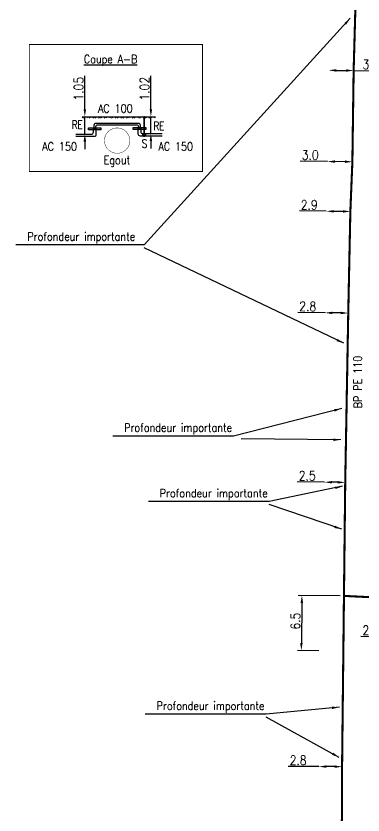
# Model space of a CAD drawing. Header units: millimetres. Extents: x 185000 to 186000, y 127990 to 129010.
# Drawn here: x 185011.2 to 185053.1, y 128600.3 to 128696.7 of the extents above; entities that cross this region are included whole.
import ezdxf
from ezdxf.enums import TextEntityAlignment as Align

# ---------------------------------------------------------------- set-up
doc = ezdxf.new("R2010")
doc.units = ezdxf.units.MM
doc.header["$PDMODE"] = 34
doc.linetypes.add('L_25_PE', pattern=[2000, 1000, 1000])
doc.layers.get('0').update_dxf_attribs({"linetype": 'CONTINUOUS'})
doc.layers.get('DEFPOINTS').update_dxf_attribs({"linetype": 'CONTINUOUS'})
doc.layers.add('L_150', color=1, linetype='CONTINUOUS')
doc.layers.add('L_900', color=7, linetype='CONTINUOUS')
doc.styles.add('G_ROMANS', font='ROMANS.SHX', dxfattribs={"width": 0.75})
doc.styles.get("Standard").update_dxf_attribs({"font": 'romans.shx', "width": 0.85})
doc.dimstyles.get("Standard").update_dxf_attribs({"dimtxt": 1.5, "dimasz": 1.2, "dimexe": 0.625, "dimexo": 0.625, "dimgap": 0.25, "dimtad": 1, "dimdec": 1, "dimzin": 0, "dimdsep": 46, "dimtxsty": 'Standard', "dimcen": -0.5, "dimadec": 0, "dimazin": 0, "dimtfac": 1, "dimtdec": 1, "dimtmove": 0, "dimatfit": 3, "dimfxl": 0, "dimtolj": 1, "dimtzin": 0, "dimarcsym": 0})

# ---------------------------------------------------------------- blocks, each defined once
blk = doc.blocks.new('*D809')
at = {"layer": 'DEFPOINTS', "color": 0, "linetype": 'Continuous', "transparency": 16777216}
for p in [(185048.422, 128640.469), (185048.422, 128640.469), (185050.922, 128640.443)]:
    blk.add_point(p, dxfattribs=at)
at = {"layer": 'L_150', "color": 0, "linetype": 'Continuous', "lineweight": -2, "transparency": 16777216}
for p, q in [((185048.422, 128640.469), (185045.144, 128640.503)), ((185050.022, 128640.452), (185049.322, 128640.46))]:
    blk.add_line(p, q, dxfattribs=at)
at = {"layer": 'L_150', "color": 0, "linetype": 'Continuous', "transparency": 16777216}
for points in [[(185049.323, 128640.61), (185049.32, 128640.31), (185048.422, 128640.469)], [(185050.023, 128640.602), (185050.02, 128640.302), (185050.922, 128640.443)]]:
    blk.add_solid(points, dxfattribs=at)
at = {"layer": 'L_150', "color": 0, "linetype": 'Continuous', "transparency": 16777216, "insert": (185046.341, 128641.241), "char_height": 1.125, "attachment_point": 5, "rotation": 359.40067}
blk.add_mtext('\\A1;2.5', dxfattribs=at)
blk = doc.blocks.new('*D810')
at = {"layer": 'DEFPOINTS', "color": 0, "linetype": 'Continuous', "transparency": 16777216}
for p in [(185048.487, 128660.894), (185048.487, 128660.894), (185051.287, 128660.865)]:
    blk.add_point(p, dxfattribs=at)
at = {"layer": 'L_150', "color": 0, "linetype": 'Continuous', "lineweight": -2, "transparency": 16777216}
for p, q in [((185048.487, 128660.894), (185045.208, 128660.928)), ((185050.387, 128660.874), (185049.387, 128660.885))]:
    blk.add_line(p, q, dxfattribs=at)
at = {"layer": 'L_150', "color": 0, "linetype": 'Continuous', "transparency": 16777216}
for points in [[(185049.388, 128661.035), (185049.385, 128660.735), (185048.487, 128660.894)], [(185050.388, 128661.024), (185050.385, 128660.724), (185051.287, 128660.865)]]:
    blk.add_solid(points, dxfattribs=at)
at = {"layer": 'L_150', "color": 0, "linetype": 'Continuous', "transparency": 16777216, "insert": (185046.405, 128661.666), "char_height": 1.125, "attachment_point": 5, "rotation": 359.40067}
blk.add_mtext('\\A1;2.8', dxfattribs=at)
blk = doc.blocks.new('*D811')
at = {"layer": 'DEFPOINTS', "color": 0, "linetype": 'Continuous', "transparency": 16777216}
for p in [(185047.742, 128606.176), (185047.742, 128606.176), (185050.542, 128606.158)]:
    blk.add_point(p, dxfattribs=at)
at = {"layer": 'L_150', "color": 0, "linetype": 'Continuous', "lineweight": -2, "transparency": 16777216}
for p, q in [((185047.742, 128606.176), (185044.053, 128606.201)), ((185049.642, 128606.164), (185048.642, 128606.17))]:
    blk.add_line(p, q, dxfattribs=at)
at = {"layer": 'L_150', "color": 0, "linetype": 'Continuous', "transparency": 16777216}
for points in [[(185048.643, 128606.32), (185048.641, 128606.02), (185047.742, 128606.176)], [(185049.643, 128606.314), (185049.641, 128606.014), (185050.542, 128606.158)]]:
    blk.add_solid(points, dxfattribs=at)
at = {"layer": 'L_150', "color": 0, "linetype": 'Continuous', "transparency": 16777216, "insert": (185045.247, 128606.943), "char_height": 1.125, "attachment_point": 5, "rotation": 359.61914}
blk.add_mtext('\\A1;2.8', dxfattribs=at)
blk = doc.blocks.new('*D812')
at = {"layer": 'DEFPOINTS', "color": 0, "linetype": 'Continuous', "transparency": 16777216}
for p in [(185048.64, 128673.141), (185048.64, 128673.141), (185051.54, 128673.111)]:
    blk.add_point(p, dxfattribs=at)
at = {"layer": 'L_150', "color": 0, "linetype": 'Continuous', "lineweight": -2, "transparency": 16777216}
for p, q in [((185048.64, 128673.141), (185045.407, 128673.175)), ((185050.64, 128673.12), (185049.54, 128673.131))]:
    blk.add_line(p, q, dxfattribs=at)
at = {"layer": 'L_150', "color": 0, "linetype": 'Continuous', "transparency": 16777216}
for points in [[(185049.541, 128673.281), (185049.538, 128672.981), (185048.64, 128673.141)], [(185050.641, 128673.27), (185050.638, 128672.97), (185051.54, 128673.111)]]:
    blk.add_solid(points, dxfattribs=at)
at = {"layer": 'L_150', "color": 0, "linetype": 'Continuous', "transparency": 16777216, "insert": (185046.581, 128673.912), "char_height": 1.125, "attachment_point": 5, "rotation": 359.40067}
blk.add_mtext('\\A1;2.9', dxfattribs=at)
blk = doc.blocks.new('*D813')
at = {"layer": 'DEFPOINTS', "color": 0, "linetype": 'Continuous', "transparency": 16777216}
for p in [(185048.784, 128679.14), (185048.784, 128679.14), (185051.784, 128679.108)]:
    blk.add_point(p, dxfattribs=at)
at = {"layer": 'L_150', "color": 0, "linetype": 'Continuous', "lineweight": -2, "transparency": 16777216}
for p, q in [((185048.784, 128679.14), (185045.505, 128679.174)), ((185050.884, 128679.118), (185049.684, 128679.13))]:
    blk.add_line(p, q, dxfattribs=at)
at = {"layer": 'L_150', "color": 0, "linetype": 'Continuous', "transparency": 16777216}
for points in [[(185049.685, 128679.28), (185049.682, 128678.98), (185048.784, 128679.14)], [(185050.885, 128679.268), (185050.882, 128678.968), (185051.784, 128679.108)]]:
    blk.add_solid(points, dxfattribs=at)
at = {"layer": 'L_150', "color": 0, "linetype": 'Continuous', "transparency": 16777216, "insert": (185046.702, 128679.912), "char_height": 1.125, "attachment_point": 5, "rotation": 359.40067}
blk.add_mtext('\\A1;3.0', dxfattribs=at)
blk = doc.blocks.new('*D814')
at = {"layer": 'DEFPOINTS', "color": 0, "linetype": 'Continuous', "transparency": 16777216}
for p in [(185048.936, 128690.139), (185048.936, 128690.139), (185051.936, 128690.107)]:
    blk.add_point(p, dxfattribs=at)
at = {"layer": 'L_150', "color": 0, "linetype": 'Continuous', "lineweight": -2, "transparency": 16777216}
for p, q in [((185049.836, 128690.129), (185051.036, 128690.117)), ((185051.936, 128690.107), (185055.214, 128690.073))]:
    blk.add_line(p, q, dxfattribs=at)
at = {"layer": 'L_150', "color": 0, "linetype": 'Continuous', "transparency": 16777216}
for points in [[(185049.837, 128690.279), (185049.834, 128689.979), (185048.936, 128690.139)], [(185051.037, 128690.267), (185051.034, 128689.967), (185051.936, 128690.107)]]:
    blk.add_solid(points, dxfattribs=at)
at = {"layer": 'L_150', "color": 0, "linetype": 'Continuous', "transparency": 16777216, "insert": (185054.033, 128690.835), "char_height": 1.125, "attachment_point": 5, "rotation": 359.40067}
blk.add_mtext('\\A1;3.0', dxfattribs=at)
blk = doc.blocks.new('*D70')
at = {"layer": 'DEFPOINTS', "color": 0, "linetype": 'Continuous', "transparency": 16777216}
for p in [(185050.77, 128626.756), (185045.632, 128620.169), (185048.199, 128620.142)]:
    blk.add_point(p, dxfattribs=at)
at = {"layer": 'L_150', "color": 0, "linetype": 'Continuous', "lineweight": -2, "transparency": 16777216}
for p, q in [((185050.302, 128626.761), (185045.236, 128626.814)), ((185045.695, 128625.909), (185045.642, 128621.069)), ((185047.73, 128620.147), (185045.163, 128620.174))]:
    blk.add_line(p, q, dxfattribs=at)
at = {"layer": 'L_150', "color": 0, "linetype": 'Continuous', "transparency": 16777216}
for points in [[(185045.545, 128625.91), (185045.845, 128625.907), (185045.705, 128626.809)], [(185045.492, 128621.071), (185045.792, 128621.067), (185045.632, 128620.169)]]:
    blk.add_solid(points, dxfattribs=at)
at = {"layer": 'L_150', "color": 0, "linetype": 'Continuous', "transparency": 16777216, "insert": (185044.921, 128623.708), "char_height": 1.125, "attachment_point": 5, "rotation": 89.37117}
blk.add_mtext('\\A1;6.5', dxfattribs=at)
blk = doc.blocks.new('*D321')
at = {"layer": 'DEFPOINTS', "color": 0, "linetype": 'Continuous', "transparency": 16777216}
for p in [(185057.015, 128621.819), (185059.415, 128621.792), (185059.415, 128621.792)]:
    blk.add_point(p, dxfattribs=at)
at = {"layer": 'L_150', "color": 0, "linetype": 'Continuous', "lineweight": -2, "transparency": 16777216}
for p, q in [((185056.115, 128621.829), (185052.791, 128621.866)), ((185059.415, 128621.792), (185057.015, 128621.819)), ((185060.315, 128621.782), (185061.215, 128621.772))]:
    blk.add_line(p, q, dxfattribs=at)
at = {"layer": 'L_150', "color": 0, "linetype": 'Continuous', "transparency": 16777216}
for points in [[(185056.117, 128621.979), (185056.113, 128621.679), (185057.015, 128621.819)], [(185060.316, 128621.932), (185060.313, 128621.632), (185059.415, 128621.792)]]:
    blk.add_solid(points, dxfattribs=at)
at = {"layer": 'L_150', "color": 0, "linetype": 'Continuous', "transparency": 16777216, "insert": (185054.012, 128622.602), "char_height": 1.125, "attachment_point": 5, "rotation": 359.3572}
blk.add_mtext('\\A1;2.4', dxfattribs=at)
blk = doc.blocks.new('*D1174')
at = {"layer": 'DEFPOINTS', "color": 0, "linetype": 'Continuous', "transparency": 16777216}
for p in [(185019.543, 128684.539), (185019.543, 128684.539), (185019.543, 128682.439)]:
    blk.add_point(p, dxfattribs=at)
at = {"layer": 'L_900', "color": 0, "linetype": 'Continuous', "lineweight": -2, "transparency": 16777216}
for p, q in [((185019.543, 128685.439), (185019.543, 128689.492)), ((185019.543, 128682.439), (185019.543, 128684.539)), ((185019.543, 128681.539), (185019.543, 128680.639))]:
    blk.add_line(p, q, dxfattribs=at)
at = {"layer": 'L_900', "color": 0, "linetype": 'Continuous', "transparency": 16777216}
for points in [[(185019.393, 128685.439), (185019.693, 128685.439), (185019.543, 128684.539)], [(185019.393, 128681.539), (185019.693, 128681.539), (185019.543, 128682.439)]]:
    blk.add_solid(points, dxfattribs=at)
at = {"layer": 'L_900', "color": 0, "linetype": 'Continuous', "transparency": 16777216, "insert": (185018.793, 128687.915), "char_height": 1.125, "attachment_point": 5, "rotation": 90}
blk.add_mtext('\\A1;1.05', dxfattribs=at)
blk = doc.blocks.new('*D1175')
at = {"layer": 'DEFPOINTS', "color": 0, "linetype": 'Continuous', "transparency": 16777216}
for p in [(185027.503, 128684.539), (185027.503, 128684.539), (185027.503, 128682.499)]:
    blk.add_point(p, dxfattribs=at)
at = {"layer": 'L_900', "color": 0, "linetype": 'Continuous', "lineweight": -2, "transparency": 16777216}
for p, q in [((185027.503, 128685.439), (185027.503, 128689.492)), ((185027.503, 128682.499), (185027.503, 128684.539)), ((185027.503, 128681.599), (185027.503, 128680.699))]:
    blk.add_line(p, q, dxfattribs=at)
at = {"layer": 'L_900', "color": 0, "linetype": 'Continuous', "transparency": 16777216}
for points in [[(185027.353, 128685.439), (185027.653, 128685.439), (185027.503, 128684.539)], [(185027.353, 128681.599), (185027.653, 128681.599), (185027.503, 128682.499)]]:
    blk.add_solid(points, dxfattribs=at)
at = {"layer": 'L_900', "color": 0, "linetype": 'Continuous', "transparency": 16777216, "insert": (185026.753, 128687.915), "char_height": 1.125, "attachment_point": 5, "rotation": 90}
blk.add_mtext('\\A1;1.02', dxfattribs=at)
blk = doc.blocks.new('L_300_11')
at = {"color": 0, "linetype": 'Continuous', "const_width": 0.248, "flags": 128}
blk.add_lwpolyline([(-0.126, 0, 1), (0.126, 0, 1)], format="xyb", close=True, dxfattribs=at)
at = {"linetype": 'Continuous', "style": 'G_ROMANS', "width": 0.75}
blk.add_attdef('S', text='', height=1, dxfattribs=at).set_placement((0, 1.35), align=Align.MIDDLE_CENTER)
at = {"color": 0, "linetype": 'Continuous', "width": 0.75, "flags": 3}
for tag, p in [('DEF_LEG', (0, -5)), ('DEF_COUP', (0, -7.5)), ('DEF_TYPE', (0, -10))]:
    blk.add_attdef(tag, text='', height=1.2, dxfattribs=at).set_placement(p, align=Align.MIDDLE)
blk = doc.blocks.new('L_340_20')
at = {"linetype": 'Continuous'}
blk.add_hatch(color=0, dxfattribs=at).paths.add_polyline_path([(0.125, 0.75), (-0.125, 0.75), (-0.125, -0.75), (0.125, -0.75)])
at = {"color": 0, "linetype": 'Continuous'}
blk.add_lwpolyline([(-0.125, 0.75), (0.125, 0.75), (0.125, -0.75), (-0.125, -0.75)], close=True, dxfattribs=at)
at = {"color": 0, "linetype": 'Continuous', "width": 0.75}
for tag, height, flags, p in [('RE', 1, 8, (0, 2.189)), ('DEF_LEG', 1.2, 3, (0, -5)), ('DEF_COUP', 1.2, 3, (0, -7.5)), ('DEF_TYPE', 1.2, 3, (0, -10))]:
    blk.add_attdef(tag, text='', height=height, dxfattribs=dict(at, flags=flags)).set_placement(p, align=Align.MIDDLE)

msp = doc.modelspace()

# ---------------------------------------------------------------- hatches: boundary and pattern name
at = {"layer": 'L_900'}
h = msp.add_hatch(dxfattribs=at)
h.set_pattern_fill('ANSI32', color=256, scale=0.05)
h.set_pattern_definition([(45, (-243.9914, 275.67154), (-0.3367596045, 0.3367596045), []), (45, (-243.7669, 275.67154), (-0.3367596045, 0.3367596045), [])])
h.paths.add_polyline_path([(185028.066, 128684.539), (185019.213, 128684.539), (185019.213, 128684.389), (185028.066, 128684.389)])
at = {"layer": 'L_900', "ltscale": 0.5}
h = msp.add_hatch(color=256, dxfattribs=at)
h.dxf.hatch_style = 1
h.paths.add_polyline_path([(185026.742, 128684.539), (185026.642, 128684.539), (185026.642, 128682.499), (185026.742, 128682.499)])

# ---------------------------------------------------------------- linework, layer by layer
at = {"layer": 'L_150', "linetype": 'L_25_PE', "const_width": 0.25, "flags": 128}
msp.add_lwpolyline([(185047.004, 128424.827), (185048.869, 128430.611), (185048.901, 128434.615), (185048.934, 128437.621), (185049.033, 128446.87), (185049.033, 128446.87), (185049.213, 128473.291), (185049.67, 128493.394), (185049.983, 128530.435), (185050.199, 128544.375), (185050.216, 128558.497), (185050.413, 128572.331), (185050.542, 128606.158), (185050.77, 128626.756), (185050.922, 128640.443), (185051.287, 128660.865), (185051.54, 128673.111), (185051.784, 128679.108), (185051.936, 128690.107), (185052.132, 128697.106), (185052.132, 128697.106), (185052.227, 128698.169)], dxfattribs=at)
msp.add_lwpolyline([(185132.101, 128392), (185133.895, 128396.145), (185133.895, 128396.145), (185134.47, 128399.7), (185134.829, 128401.925), (185136.425, 128405.988), (185136.686, 128407.505), (185138.037, 128416.062), (185138.582, 128421.602), (185138.684, 128425.502), (185138.802, 128434.958), (185138.594, 128454.669), (185138.883, 128468.974, -0.034941), (185141.022, 128487.278), (185143.999, 128503.091), (185145.875, 128515.642), (185146.562, 128522.071), (185146.622, 128522.638), (185147.171, 128534.708), (185147.313, 128536.73), (185147.641, 128542.944), (185147.687, 128548.31), (185147.468, 128553.395), (185147.335, 128556.882), (185147.25, 128558.48), (185146.912, 128563.118), (185146.912, 128563.118), (185146.416, 128570.079), (185146.416, 128570.079), (185146.416, 128570.079), (185145.793, 128577.198), (185145.793, 128577.198), (185145.793, 128577.198), (185145.793, 128577.198), (185144.675, 128584.322), (185144.675, 128584.322), (185141.7, 128599.056), (185139.278, 128607.568), (185136.446, 128612.068), (185136.412, 128612.738), (185135.884, 128614.541, 0.081777), (185123.864, 128620.696), (185100.88, 128623.499), (185073.245, 128625.874), (185066.472, 128626.385), (185064.131, 128626.561), (185063.026, 128626.644), (185062.989, 128626.146), (185060.223, 128626.284), (185058.466, 128626.372), (185056.363, 128626.476), (185050.77, 128626.756)], format="xyb", dxfattribs=at)
at = {"layer": 'L_900', "ltscale": 0.5, "const_width": 0.1}
msp.add_lwpolyline([(185012.85, 128693.247), (185033.732, 128693.247), (185033.732, 128677.93), (185012.85, 128677.93)], close=True, dxfattribs=at)
at = {"layer": 'L_900', "flags": 128}
msp.add_lwpolyline([(185019.213, 128684.539), (185028.066, 128684.539), (185028.066, 128684.539), (185028.066, 128684.539)], dxfattribs=at)
at = {"layer": 'L_900', "ltscale": 0.5, "flags": 128}
msp.add_lwpolyline([(185026.742, 128682.349), (185026.742, 128684.539), (185026.642, 128684.539), (185026.642, 128682.349)], close=True, dxfattribs=at)
for points in [[(185026.236, 128683.119), (185026.236, 128683.489, 0.414214), (185025.986, 128683.739), (185020.886, 128683.739, 0.414214), (185020.636, 128683.489), (185020.636, 128683.089)], [(185018.459, 128682.439), (185020.336, 128682.439, 0.414214), (185020.586, 128682.689), (185020.586, 128683.089), (185020.886, 128683.089), (185020.886, 128682.389, -0.414214), (185020.636, 128682.139), (185018.459, 128682.139)], [(185026.036, 128683.119), (185026.036, 128683.289, 0.414214), (185025.786, 128683.539), (185021.086, 128683.539, 0.414214), (185020.836, 128683.289), (185020.836, 128683.089)], [(185028.882, 128682.199), (185026.236, 128682.199, -0.414214), (185025.986, 128682.449), (185025.986, 128683.119), (185026.286, 128683.119), (185026.286, 128682.749, 0.414214), (185026.536, 128682.499), (185028.882, 128682.499)]]:
    msp.add_lwpolyline(points, format="xyb", dxfattribs=at)
at = {"layer": 'L_900', "ltscale": 0.5, "const_width": 0.0025, "flags": 128}
for points in [[(185021.086, 128683.539), (185021.086, 128683.739)], [(185025.786, 128683.539), (185025.786, 128683.739)], [(185020.586, 128682.689), (185020.886, 128682.689)], [(185020.836, 128683.289), (185020.636, 128683.289)], [(185026.286, 128682.749), (185025.986, 128682.749)], [(185026.036, 128683.289), (185026.236, 128683.289)], [(185020.336, 128682.439), (185020.336, 128682.139)], [(185026.536, 128682.499), (185026.536, 128682.199)]]:
    msp.add_lwpolyline(points, dxfattribs=at)
at = {"layer": 'L_900', "ltscale": 0.5, "const_width": 0.05}
msp.add_lwpolyline([(185023.436, 128683.188, 1), (185023.436, 128680.134, 1)], format="xyb", close=True, dxfattribs=at)

# ---------------------------------------------------------------- block references
at = {"layer": 'L_900', "ltscale": 0.5}
ref = msp.add_blockref('L_340_20', (185020.736, 128683.089), dxfattribs=dict(at, rotation=90))
ref.add_attrib('RE', 'RE', dxfattribs={"layer": '0', "color": 0, "linetype": 'Continuous', "height": 1, "width": 0.75}).set_placement((185018.63, 128683.568), align=Align.MIDDLE)
ref = msp.add_blockref('L_340_20', (185026.136, 128683.119), dxfattribs=dict(at, rotation=90))
ref.add_attrib('RE', 'RE', dxfattribs={"layer": '0', "color": 0, "linetype": 'Continuous', "height": 1, "width": 0.75}).set_placement((185028.467, 128683.436), align=Align.MIDDLE)
ref = msp.add_blockref('L_300_11', (185026.692, 128682.349), dxfattribs=at)
ref.add_attrib('S', 'S', dxfattribs={"layer": '0', "linetype": 'Continuous', "height": 1, "style": 'G_ROMANS', "width": 0.75}).set_placement((185026.73, 128681.298), align=Align.MIDDLE_CENTER)

# ---------------------------------------------------------------- texts
at = {"layer": 'L_150', "linetype": 'Continuous', "width": 0.85}
msp.add_text('BP PE 110', height=1, rotation=90.16915, dxfattribs=at).set_placement((185052.432, 128652.544), align=Align.MIDDLE)
at = {"layer": 'L_150', "linetype": 'Continuous', "char_height": 1, "attachment_point": 6}
for insert in [(185025.616, 128669.926), (185037.286, 128646.884), (185041.575, 128638.977), (185041.191, 128613.338)]:
    msp.add_mtext('Profondeur importante', dxfattribs=dict(at, insert=insert))
at = {"layer": 'L_900', "linetype": 'Continuous', "width": 0.85}
for s, p in [('AC 100', (185023.219, 128685.529)), ('AC 150', (185016.509, 128680.956)), ('AC 150', (185030.499, 128680.956)), ('Egout', (185023.407, 128679.151))]:
    msp.add_text(s, height=1, dxfattribs=at).set_placement(p, align=Align.MIDDLE)
at = {"layer": 'L_900', "insert": (185019.419, 128691.992), "char_height": 1, "attachment_point": 1}
msp.add_mtext_dynamic_manual_height_columns('{\\LCoupe A-B}', width=8.61158, gutter_width=5, heights=[0], dxfattribs=at)

# ---------------------------------------------------------------- dimensions: what is measured, and where the dimension line sits
at = {"layer": 'L_150', "linetype": 'Continuous'}
for base, p1, p2, angle, override, picture, middle in [((185048.936, 128690.139), (185051.936, 128690.107), (185048.936, 128690.139), 359.40067, {"dimscale": 0.75}, '*D814', (185054.025, 128690.086)), ((185048.784, 128679.14), (185051.784, 128679.108), (185048.784, 128679.14), 359.40067, {"dimscale": 0.75}, '*D813', (185046.695, 128679.162)), ((185048.64, 128673.141), (185051.54, 128673.111), (185048.64, 128673.141), 359.40067, {"dimscale": 0.75}, '*D812', (185046.573, 128673.163)), ((185048.487, 128660.894), (185051.287, 128660.865), (185048.487, 128660.894), 359.40067, {"dimscale": 0.75}, '*D810', (185046.398, 128660.916)), ((185048.422, 128640.469), (185050.922, 128640.443), (185048.422, 128640.469), 359.40067, {"dimscale": 0.75}, '*D809', (185046.333, 128640.491)), ((185059.415, 128621.792), (185057.015, 128621.819), (185059.415, 128621.792), 179.3572, {"dimscale": 0.75, "dimatfit": 0}, '*D321', (185054.003, 128621.853)), ((185047.742, 128606.176), (185050.542, 128606.158), (185047.742, 128606.176), 359.61914, {"dimscale": 0.75}, '*D811', (185045.242, 128606.193))]:
    dim = msp.add_linear_dim(base=base, p1=p1, p2=p2, angle=angle, dimstyle='Standard', override=override, dxfattribs=at)
    dim.commit()
    dim.dimension.update_dxf_attribs({"geometry": picture, "text_midpoint": middle, "dimtype": 160})
dim = msp.add_linear_dim(base=(185045.632, 128620.169), p1=(185050.77, 128626.756), p2=(185048.199, 128620.142), angle=89.37117, text='6.5', dimstyle='Standard', override={"dimscale": 0.75}, dxfattribs=at)
dim.commit()
dim.dimension.update_dxf_attribs({"geometry": '*D70', "text_midpoint": (185045.671, 128623.7), "dimtype": 160})
at = {"layer": 'L_900', "linetype": 'Continuous'}
for base, p1, p2, text, picture, middle in [((185019.543, 128684.539), (185019.543, 128682.439), (185019.543, 128684.539), '1.05', '*D1174', (185019.543, 128687.915)), ((185027.503, 128684.539), (185027.503, 128682.499), (185027.503, 128684.539), '1.02', '*D1175', (185027.503, 128687.915))]:
    dim = msp.add_linear_dim(base=base, p1=p1, p2=p2, angle=270, text=text, dimstyle='Standard', override={"dimscale": 0.75, "dimlfac": 1, "dimlunit": 2, "dimatfit": 0}, dxfattribs=at)
    dim.commit()
    dim.dimension.update_dxf_attribs({"geometry": picture, "text_midpoint": middle, "dimtype": 160})

# ---------------------------------------------------------------- leaders
at = {"layer": 'L_150', "linetype": 'Continuous', "annotation_type": 0, "has_hookline": 1, "hookline_direction": 1, "text_width": 14.369}
for points in [[(185051.533, 128696.416), (185026.704, 128669.072), (185025.804, 128669.072)], [(185050.5, 128649.354), (185037.473, 128646.029)], [(185050.613, 128639.973), (185041.763, 128638.123)], [(185050.213, 128613.339), (185041.379, 128612.483)]]:
    msp.add_leader(points, dimstyle='Standard', override={"dimscale": 0.75}, dxfattribs=at)
at = {"layer": 'L_150', "linetype": 'Continuous'}
for points in [[(185050.761, 128657.217), (185026.704, 128668.739)], [(185050.397, 128645.58), (185038.373, 128645.696)], [(185050.503, 128634.794), (185041.763, 128637.79)], [(185050.191, 128607.282), (185041.379, 128612.15)]]:
    msp.add_leader(points, dimstyle='Standard', override={"dimscale": 0.75}, dxfattribs=at)

doc.saveas('drawing.dxf')
